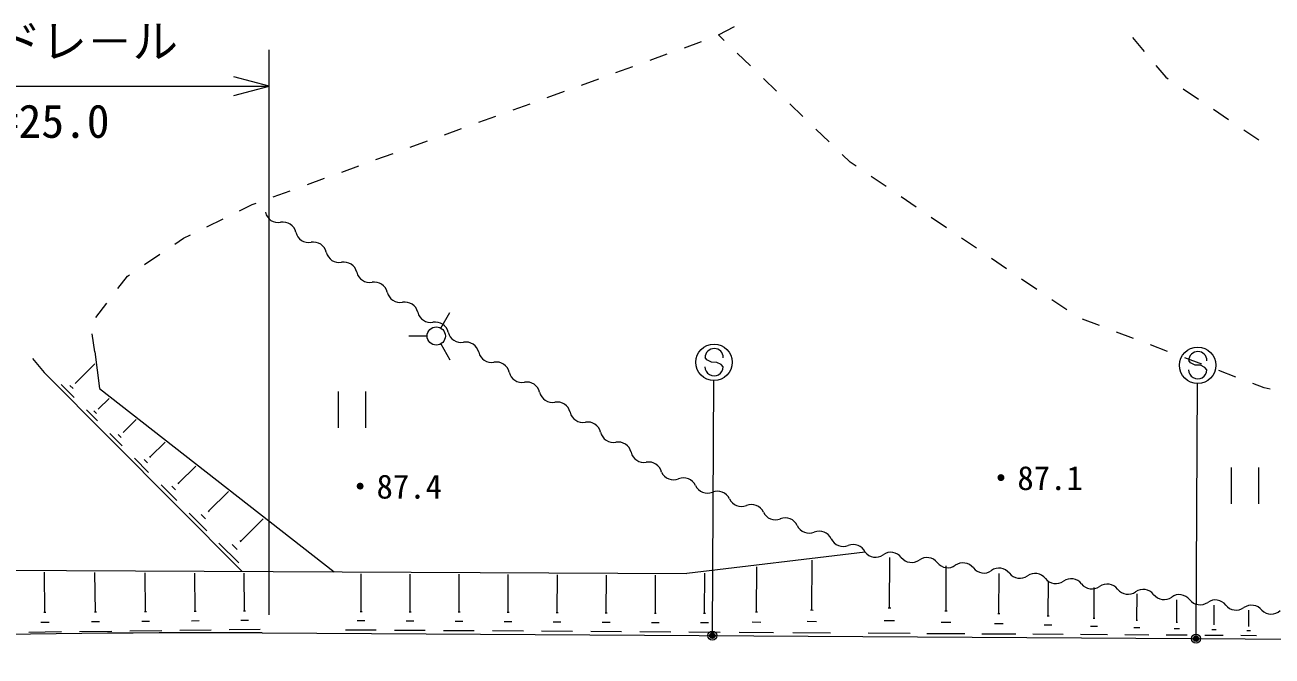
# Model space of a CAD drawing. Units: millimetres, scale not verified. Extents: x 40000 to 680000, y 20000 to 380000.
# Drawn here: x 146202 to 214632, y 282393 to 317025 of the extents above; entities that cross this region are included whole.
import ezdxf
from ezdxf.enums import TextEntityAlignment as Align

# ---------------------------------------------------------------- set-up
doc = ezdxf.new("R2010")
doc.units = ezdxf.units.MM
doc.header["$LTSCALE"] = 1000
doc.header["$PDMODE"] = 32
doc.header["$PDSIZE"] = 500
doc.layers.add('M-BGD', color=7, linetype='Continuous', lineweight=13)
doc.layers.add('M-STR-STRC', color=7, linetype='Continuous', lineweight=13)
doc.styles.add('@ＭＳ ゴシック', font='')
doc.styles.add('ＭＳ ゴシック', font='')
doc.styles.get('@ＭＳ ゴシック').set_extended_font_data('@MS Gothic')
doc.styles.get('ＭＳ ゴシック').set_extended_font_data('MS Gothic')

msp = doc.modelspace()

# ---------------------------------------------------------------- linework, layer by layer
at = {"layer": 'M-BGD'}
for p, q in [((184256, 316475), (185138, 316946)), ((184570, 316172), (184256, 316475)), ((206972, 316337), (207614, 315571)), ((182385, 315773), (183325, 316114)), ((186009, 314783), (185289, 315478)), ((180504, 315091), (181445, 315432)), ((208256, 314804), (208798, 314157)), ((178624, 314409), (179564, 314750)), ((208798, 314157), (208927, 314070)), ((176744, 313727), (177684, 314068)), ((187448, 313394), (186728, 314089)), ((209757, 313511), (210587, 312953)), ((174864, 313045), (175804, 313386)), ((172984, 312363), (173924, 312704)), ((188887, 312005), (188167, 312700)), ((211416, 312395), (212246, 311836)), ((171104, 311681), (172044, 312022)), ((169224, 310999), (170164, 311340)), ((190326, 310616), (189606, 311311)), ((213075, 311278), (213905, 310719)), ((167343, 310317), (168284, 310658)), ((165463, 309635), (166403, 309976)), ((191481, 309501), (191045, 309922)), ((191807, 309279), (191481, 309501)), ((163583, 308953), (164523, 309294)), ((193459, 308151), (192633, 308715)), ((161703, 308271), (162643, 308612)), ((158663, 307168), (158883, 307248)), ((159823, 307589), (160763, 307930)), ((195110, 307024), (194285, 307587)), ((157975, 306831), (158663, 307168)), ((156179, 305951), (157077, 306391)), ((196762, 305896), (195936, 306460)), ((154425, 304999), (154911, 305329)), ((154911, 305329), (155281, 305511)), ((198414, 304768), (197588, 305332)), ((152770, 303876), (153597, 304438)), ((200066, 303641), (199240, 304204)), ((151303, 302554), (151821, 303233)), ((151821, 303233), (151942, 303315)), ((201718, 302513), (200892, 303077)), ((203369, 301385), (202543, 301949)), ((150089, 300965), (150696, 301759)), ((169020, 300386), (169520, 301252)), ((205159, 300524), (204224, 300876)), ((150041, 299083), (149882, 300070)), ((168270, 299953), (167270, 299953)), ((207031, 299819), (206095, 300171)), ((150041, 299083), (150292, 297075)), ((169020, 299520), (169520, 298653)), ((208903, 299114), (207967, 299467)), ((146624, 298727), (147258, 297954)), ((148974, 297372), (150043, 298435)), ((210775, 298410), (209839, 298762)), ((147258, 297954), (158116, 287037)), ((212646, 297705), (211711, 298057)), ((148901, 296586), (148188, 297303)), ((148848, 297069), (148670, 297248)), ((148997, 297350), (148952, 297395)), ((150292, 297075), (163176, 287012)), ((214201, 297120), (213582, 297353)), ((214529, 297033), (214201, 297120)), ((150241, 295953), (150824, 296533)), ((163391, 296916), (163391, 294916)), ((164891, 296916), (164891, 294916)), ((150180, 295300), (149587, 295896)), ((150136, 295701), (149988, 295850)), ((150259, 295935), (150222, 295972)), ((151611, 294678), (152310, 295373)), ((151541, 293931), (150863, 294612)), ((151491, 294390), (151322, 294560)), ((151632, 294657), (151590, 294700)), ((153071, 293321), (153892, 294138)), ((152991, 292473), (152222, 293246)), ((152935, 292994), (152742, 293187)), ((153095, 293297), (153046, 293345)), ((154624, 291876), (155576, 292822)), ((212390, 292748), (212390, 290748)), ((213890, 292748), (213890, 290748)), ((154535, 290921), (153669, 291791)), ((154471, 291507), (154255, 291725)), ((154652, 291848), (154597, 291903)), ((156279, 290337), (157370, 291421)), ((156179, 289268), (155210, 290242)), ((156108, 289924), (155866, 290168)), ((156309, 290306), (156249, 290367)), ((158041, 288698), (159279, 289929)), ((157930, 287507), (156850, 288593)), ((157850, 288238), (157581, 288510)), ((158075, 288664), (158007, 288732)), ((192305, 288100), (182513, 286916)), ((189379, 284920), (189396, 287648)), ((193633, 285036), (193650, 287802)), ((143408, 287109), (182513, 286916)), ((147299, 284797), (147273, 286990)), ((150072, 284816), (150045, 286977)), ((152821, 284835), (152795, 286963)), ((155546, 284854), (155521, 286949)), ((158249, 284873), (158224, 286936)), ((164647, 284843), (164659, 286904)), ((167334, 284828), (167346, 286891)), ((170022, 284812), (170035, 286878)), ((172712, 284796), (172725, 286864)), ((175404, 284781), (175417, 286851)), ((178098, 284765), (178111, 286838)), ((180793, 284749), (180806, 286824)), ((183495, 284739), (183508, 286936)), ((186344, 284827), (186359, 287281)), ((196744, 284881), (196759, 287346)), ((199644, 284736), (199657, 286920)), ((202347, 284601), (202359, 286523)), ((204867, 284475), (204877, 286154)), ((207216, 284358), (207225, 285809)), ((209406, 284249), (209413, 285487)), ((147243, 284796), (147355, 284798)), ((150016, 284816), (150127, 284817)), ((152766, 284835), (152875, 284836)), ((155492, 284854), (155600, 284855)), ((158196, 284872), (158302, 284874)), ((164594, 284844), (164699, 284843)), ((167281, 284828), (167386, 284827)), ((169969, 284812), (170075, 284812)), ((172660, 284797), (172765, 284796)), ((175352, 284781), (175457, 284780)), ((178045, 284765), (178151, 284765)), ((180740, 284750), (180846, 284749)), ((183441, 284739), (183548, 284739)), ((186285, 284827), (186402, 284826)), ((189315, 284921), (189444, 284920)), ((193561, 285036), (193705, 285035)), ((196679, 284881), (196809, 284880)), ((199585, 284736), (199702, 284736)), ((211447, 284147), (211454, 285188)), ((213350, 284052), (213356, 284909)), ((147082, 284257), (147530, 284262)), ((149857, 284283), (150299, 284288)), ((152609, 284309), (153045, 284315)), ((155337, 284335), (155768, 284340)), ((158043, 284361), (158467, 284366)), ((164433, 284339), (164854, 284336)), ((167120, 284323), (167541, 284320)), ((169808, 284307), (170230, 284304)), ((172498, 284291), (172921, 284288)), ((175190, 284274), (175613, 284272)), ((177883, 284258), (178307, 284256)), ((180578, 284242), (181002, 284239)), ((183278, 284228), (183705, 284226)), ((186105, 284264), (186575, 284261)), ((189117, 284301), (189634, 284298)), ((193341, 284346), (193917, 284342)), ((196480, 284259), (197000, 284255)), ((199407, 284177), (199874, 284174)), ((202135, 284101), (202553, 284099)), ((202295, 284601), (202399, 284601)), ((204678, 284030), (205050, 284028)), ((204820, 284476), (204913, 284475)), ((207175, 284358), (207257, 284358)), ((209370, 284249), (209442, 284249)), ((211416, 284147), (211479, 284147)), ((213323, 284052), (213377, 284052)), ((146416, 283711), (148208, 283733)), ((149200, 283745), (150968, 283766)), ((151961, 283778), (153705, 283799)), ((154698, 283811), (156419, 283832)), ((157412, 283844), (159110, 283864)), ((159211, 283666), (301231, 282786)), ((163798, 283837), (165483, 283827)), ((166484, 283821), (168171, 283810)), ((169171, 283804), (170860, 283793)), ((171861, 283787), (173551, 283777)), ((174552, 283771), (176244, 283760)), ((177245, 283754), (178939, 283743)), ((179939, 283737), (181635, 283727)), ((182635, 283721), (184342, 283710)), ((185396, 283703), (187278, 283692)), ((188337, 283685), (190406, 283672)), ((192472, 283660), (194778, 283645)), ((195697, 283640), (197776, 283627)), ((198703, 283621), (200571, 283609)), ((201505, 283604), (203176, 283593)), ((204118, 283588), (205605, 283578)), ((206553, 283572), (207869, 283564)), ((207049, 283964), (207378, 283962)), ((208823, 283558), (209980, 283551)), ((209259, 283903), (209548, 283901)), ((210939, 283545), (211948, 283539)), ((211319, 283845), (211571, 283844)), ((212912, 283533), (213782, 283528)), ((213240, 283792), (213457, 283791))]:
    msp.add_line(p, q, dxfattribs=at)
msp.add_circle((168770, 299953), 500, dxfattribs=at)
for centre, radius, start, end in [((160101, 306908), 725, 193.13083, 280.33647), ((160361, 305482), 725, 13.13083, 100.33647), ((161773, 305811), 725, 193.13083, 280.33647), ((162033, 304385), 725, 13.13083, 100.33647), ((163445, 304714), 725, 193.13083, 280.33647), ((163705, 303288), 725, 13.13083, 100.33647), ((165117, 303617), 725, 193.13083, 280.33647), ((165378, 302191), 725, 13.13083, 100.33647), ((166790, 302520), 725, 193.13083, 280.33647), ((167050, 301093), 725, 13.13083, 100.33647), ((168462, 301423), 725, 193.13083, 280.33647), ((168722, 299996), 725, 13.13083, 100.33647), ((170134, 300326), 725, 193.13083, 280.33647), ((170394, 298899), 725, 13.13083, 100.33647), ((171806, 299229), 725, 193.13083, 280.33647), ((172067, 297802), 725, 13.13083, 100.33647), ((173479, 298132), 725, 193.13083, 280.33647), ((173739, 296705), 725, 13.13083, 100.33647), ((175151, 297035), 725, 193.13083, 280.33647), ((175411, 295608), 725, 13.13083, 100.33647), ((176823, 295938), 725, 193.13083, 280.33647), ((177083, 294511), 725, 13.13083, 100.33647), ((178495, 294841), 725, 193.13083, 280.33647), ((178756, 293414), 725, 13.13083, 100.33647), ((180168, 293743), 725, 193.13083, 280.33647), ((180428, 292317), 725, 13.13083, 100.33647), ((181791, 292788), 725, 204.97916, 292.1848), ((182339, 291445), 725, 24.97916, 112.1848), ((183653, 292058), 725, 204.97916, 292.1848), ((184200, 290715), 725, 24.97916, 112.1848), ((185515, 291327), 725, 204.97916, 292.1848), ((186062, 289985), 725, 24.97916, 112.1848), ((187377, 290597), 725, 204.97916, 292.1848), ((187924, 289254), 725, 24.97916, 112.1848), ((189239, 289866), 725, 204.97916, 292.1848), ((189786, 288524), 725, 24.97916, 112.1848), ((191100, 289136), 725, 204.97916, 292.1848), ((191648, 287793), 725, 24.97916, 112.1848), ((192876, 288546), 725, 218.04377, 305.24941), ((193713, 287362), 725, 38.04377, 125.24941), ((194855, 288256), 725, 218.04377, 305.24941), ((195692, 287072), 725, 38.04377, 125.24941), ((196834, 287965), 725, 218.04377, 305.24941), ((197671, 286781), 725, 38.04377, 125.24941), ((198813, 287675), 725, 218.04377, 305.24941), ((199649, 286491), 725, 38.04377, 125.24941), ((200791, 287384), 725, 218.04377, 305.24941), ((201628, 286200), 725, 38.04377, 125.24941), ((202770, 287094), 725, 218.04377, 305.24941), ((203607, 285910), 725, 38.04377, 125.24941), ((204749, 286803), 725, 218.04377, 305.24941), ((205586, 285619), 725, 38.04377, 125.24941), ((206728, 286513), 725, 218.04377, 305.24941), ((207564, 285328), 725, 38.04377, 125.24941), ((208706, 286222), 725, 218.04377, 305.24941), ((209543, 285038), 725, 38.04377, 125.24941), ((210685, 285931), 725, 218.04377, 305.24941), ((211522, 284747), 725, 38.04377, 125.24941), ((212664, 285641), 725, 218.04377, 305.24941), ((213501, 284457), 725, 38.04377, 125.24941), ((214581, 285419), 725, 225.34116, 312.5468), ((156405, -419329), 703000, 89.77131, 93.45486)]:
    msp.add_arc(centre, radius, start, end, dxfattribs=at)
at = {"layer": 'M-STR-STRC'}
for p, q in [((159600, 284663), (159600, 315663)), ((159600, 313663), (157669, 314181)), ((134603, 313663), (159600, 313663)), ((157669, 313146), (159600, 313663)), ((183620, 298653), (183521, 298771)), ((183865, 298513), (183620, 298653)), ((184166, 298511), (183865, 298513)), ((184411, 298399), (184166, 298511)), ((184517, 298263), (184411, 298399)), ((210159, 298488), (210059, 298606)), ((210404, 298349), (210159, 298488)), ((210704, 298347), (210404, 298349)), ((210949, 298235), (210704, 298347)), ((211055, 298099), (210949, 298235)), ((183923, 283663), (184009, 297512)), ((210462, 283498), (210548, 297348))]:
    msp.add_line(p, q, dxfattribs=at)
for centre, radius in [((184015, 298512), 1000), ((210554, 298348), 1000), ((183922, 283513), 150), ((183922, 283513), 120), ((183922, 283513), 90), ((183922, 283513), 60), ((183922, 283513), 30), ((210461, 283348), 150), ((210461, 283348), 120), ((210461, 283348), 90), ((210461, 283348), 60), ((210461, 283348), 30)]:
    msp.add_circle(centre, radius, dxfattribs=at)
for centre, start, end in [((184021, 298767), 359.55488, 179.55488), ((210559, 298603), 359.55488, 179.55488), ((184017, 298267), 179.55488, 359.55488), ((210555, 298103), 179.55488, 359.55488)]:
    msp.add_arc(centre, 500, start, end, dxfattribs=at)
for p in [(183922, 283513), (210461, 283348)]:
    msp.add_point(p, dxfattribs=at)

# ---------------------------------------------------------------- texts
at = {"layer": 'M-BGD', "style": 'ＭＳ ゴシック'}
for s, p in [('・87.4', (163694, 291694)), ('・87.1', (198856, 292162))]:
    msp.add_text(s, height=1320, dxfattribs=at).set_placement(p, align=Align.MIDDLE_LEFT)
at = {"layer": 'M-STR-STRC', "style": 'ＭＳ ゴシック'}
msp.add_text('ガ－ドレ－ル', height=1833, dxfattribs=at).set_placement((147102, 314663), align=Align.BOTTOM_CENTER)
at = {"layer": 'M-STR-STRC', "style": '@ＭＳ ゴシック'}
msp.add_text('L=25.0', height=1833, dxfattribs=at).set_placement((147102, 312663), align=Align.TOP_CENTER)

doc.saveas('drawing.dxf')
